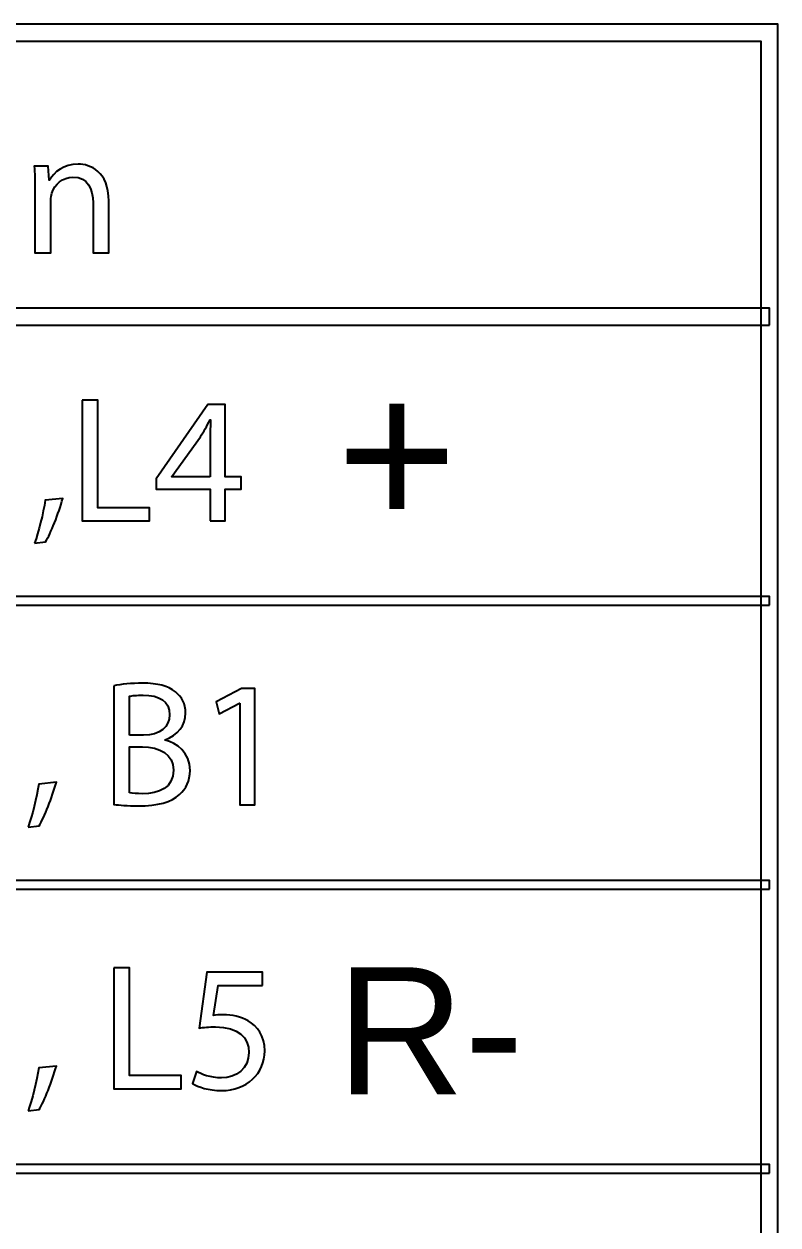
# Model space of a CAD drawing. Extents: x -2724 to 1562, y -166 to 302.
# Drawn here: x 1378.7 to 1400.07, y 11.72 to 45.75 of the extents above; entities that cross this region are included whole.
import ezdxf

# ---------------------------------------------------------------- set-up
doc = ezdxf.new("R2010")
doc.units = 0
doc.header["$LTSCALE"] = 0.25
doc.layers.add('DIM', color=6, linetype='CONTINUOUS')
doc.styles.add('S1', font='txt.shx', dxfattribs={"bigfont": 'bigfont.shx'})

msp = doc.modelspace()

# ---------------------------------------------------------------- linework, layer by layer
at = {"layer": 'DIM', "color": 3}
for points, knots in [([(1400.073, -27.496), (1400.073, -27.496), (1323.468, -27.496), (1323.468, -27.496), (1323.468, -27.496), (1323.468, -27.496), (1323.468, 45.749), (1323.468, 45.749), (1323.468, 45.749), (1323.468, 45.749), (1400.073, 45.749), (1400.073, 45.749), (1400.073, 45.749), (1400.073, 45.749), (1400.073, -27.496), (1400.073, -27.496)], [0, 0, 0, 0, 0.25, 0.25, 0.25, 0.25, 0.5, 0.5, 0.5, 0.5, 0.75, 0.75, 0.75, 0.75, 1, 1, 1, 1]), ([(1323.954, -27.01), (1323.954, -27.01), (1399.587, -27.01), (1399.587, -27.01), (1399.587, -27.01), (1399.587, -27.01), (1399.587, 45.263), (1399.587, 45.263), (1399.587, 45.263), (1399.587, 45.263), (1323.954, 45.263), (1323.954, 45.263), (1323.954, 45.263), (1323.954, 45.263), (1323.954, -27.01), (1323.954, -27.01)], [0, 0, 0, 0, 0.25, 0.25, 0.25, 0.25, 0.5, 0.5, 0.5, 0.5, 0.75, 0.75, 0.75, 0.75, 1, 1, 1, 1]), ([(1379.013, 41.057), (1379.013, 41.316), (1379.008, 41.519), (1378.992, 41.722), (1378.992, 41.722), (1378.992, 41.722), (1379.389, 41.722), (1379.389, 41.722), (1379.389, 41.722), (1379.389, 41.722), (1379.414, 41.321), (1379.414, 41.321), (1379.414, 41.321), (1379.414, 41.321), (1379.424, 41.321), (1379.424, 41.321), (1379.424, 41.321), (1379.546, 41.55), (1379.831, 41.778), (1380.237, 41.778), (1380.237, 41.778), (1380.577, 41.778), (1381.105, 41.575), (1381.105, 40.732), (1381.105, 40.732), (1381.105, 40.732), (1381.105, 39.265), (1381.105, 39.265), (1381.105, 39.265), (1381.105, 39.265), (1380.658, 39.265), (1380.658, 39.265), (1380.658, 39.265), (1380.658, 39.265), (1380.658, 40.681), (1380.658, 40.681), (1380.658, 40.681), (1380.658, 41.078), (1380.511, 41.412), (1380.089, 41.412), (1380.089, 41.412), (1379.8, 41.412), (1379.571, 41.204), (1379.49, 40.956), (1379.49, 40.956), (1379.47, 40.9), (1379.46, 40.818), (1379.46, 40.747), (1379.46, 40.747), (1379.46, 40.747), (1379.46, 39.265), (1379.46, 39.265), (1379.46, 39.265), (1379.46, 39.265), (1379.013, 39.265), (1379.013, 39.265), (1379.013, 39.265), (1379.013, 39.265), (1379.013, 41.057), (1379.013, 41.057)], [0, 0, 0, 0, 0.066667, 0.066667, 0.066667, 0.066667, 0.133333, 0.133333, 0.133333, 0.133333, 0.2, 0.2, 0.2, 0.2, 0.266667, 0.266667, 0.266667, 0.266667, 0.333333, 0.333333, 0.333333, 0.333333, 0.4, 0.4, 0.4, 0.4, 0.466667, 0.466667, 0.466667, 0.466667, 0.533333, 0.533333, 0.533333, 0.533333, 0.6, 0.6, 0.6, 0.6, 0.666667, 0.666667, 0.666667, 0.666667, 0.733333, 0.733333, 0.733333, 0.733333, 0.8, 0.8, 0.8, 0.8, 0.866667, 0.866667, 0.866667, 0.866667, 0.933333, 0.933333, 0.933333, 0.933333, 1, 1, 1, 1]), ([(1399.83, 37.213), (1399.83, 37.213), (1323.711, 37.213), (1323.711, 37.213), (1323.711, 37.213), (1323.711, 37.213), (1323.711, 37.699), (1323.711, 37.699), (1323.711, 37.699), (1323.711, 37.699), (1399.83, 37.699), (1399.83, 37.699), (1399.83, 37.699), (1399.83, 37.699), (1399.83, 37.213), (1399.83, 37.213)], [0, 0, 0, 0, 0.25, 0.25, 0.25, 0.25, 0.5, 0.5, 0.5, 0.5, 0.75, 0.75, 0.75, 0.75, 1, 1, 1, 1]), ([(1380.351, 35.088), (1380.351, 35.088), (1380.799, 35.088), (1380.799, 35.088), (1380.799, 35.088), (1380.799, 35.088), (1380.799, 32.037), (1380.799, 32.037), (1380.799, 32.037), (1380.799, 32.037), (1382.261, 32.037), (1382.261, 32.037), (1382.261, 32.037), (1382.261, 32.037), (1382.261, 31.666), (1382.261, 31.666), (1382.261, 31.666), (1382.261, 31.666), (1380.351, 31.666), (1380.351, 31.666), (1380.351, 31.666), (1380.351, 31.666), (1380.351, 35.088), (1380.351, 35.088)], [0, 0, 0, 0, 0.166667, 0.166667, 0.166667, 0.166667, 0.333333, 0.333333, 0.333333, 0.333333, 0.5, 0.5, 0.5, 0.5, 0.666667, 0.666667, 0.666667, 0.666667, 0.833333, 0.833333, 0.833333, 0.833333, 1, 1, 1, 1]), ([(1383.978, 31.666), (1383.978, 31.666), (1383.978, 32.57), (1383.978, 32.57), (1383.978, 32.57), (1383.978, 32.57), (1382.445, 32.57), (1382.445, 32.57), (1382.445, 32.57), (1382.445, 32.57), (1382.445, 32.859), (1382.445, 32.859), (1382.445, 32.859), (1382.445, 32.859), (1383.917, 34.967), (1383.917, 34.967), (1383.917, 34.967), (1383.917, 34.967), (1384.4, 34.967), (1384.4, 34.967), (1384.4, 34.967), (1384.4, 34.967), (1384.4, 32.915), (1384.4, 32.915), (1384.4, 32.915), (1384.4, 32.915), (1384.861, 32.915), (1384.861, 32.915), (1384.861, 32.915), (1384.861, 32.915), (1384.861, 32.57), (1384.861, 32.57), (1384.861, 32.57), (1384.861, 32.57), (1384.4, 32.57), (1384.4, 32.57), (1384.4, 32.57), (1384.4, 32.57), (1384.4, 31.666), (1384.4, 31.666), (1384.4, 31.666), (1384.4, 31.666), (1383.978, 31.666), (1383.978, 31.666)], [0, 0, 0, 0, 0.090909, 0.090909, 0.090909, 0.090909, 0.181818, 0.181818, 0.181818, 0.181818, 0.272727, 0.272727, 0.272727, 0.272727, 0.363636, 0.363636, 0.363636, 0.363636, 0.454545, 0.454545, 0.454545, 0.454545, 0.545455, 0.545455, 0.545455, 0.545455, 0.636364, 0.636364, 0.636364, 0.636364, 0.727273, 0.727273, 0.727273, 0.727273, 0.818182, 0.818182, 0.818182, 0.818182, 0.909091, 0.909091, 0.909091, 0.909091, 1, 1, 1, 1]), ([(1383.978, 32.915), (1383.978, 32.915), (1383.978, 34.017), (1383.978, 34.017), (1383.978, 34.017), (1383.978, 34.19), (1383.983, 34.362), (1383.993, 34.535), (1383.993, 34.535), (1383.993, 34.535), (1383.978, 34.535), (1383.978, 34.535), (1383.978, 34.535), (1383.877, 34.342), (1383.795, 34.199), (1383.704, 34.047), (1383.704, 34.047), (1383.704, 34.047), (1382.896, 32.925), (1382.896, 32.925), (1382.896, 32.925), (1382.896, 32.925), (1382.896, 32.915), (1382.896, 32.915), (1382.896, 32.915), (1382.896, 32.915), (1383.978, 32.915), (1383.978, 32.915)], [0, 0, 0, 0, 0.142857, 0.142857, 0.142857, 0.142857, 0.285714, 0.285714, 0.285714, 0.285714, 0.428571, 0.428571, 0.428571, 0.428571, 0.571429, 0.571429, 0.571429, 0.571429, 0.714286, 0.714286, 0.714286, 0.714286, 0.857143, 0.857143, 0.857143, 0.857143, 1, 1, 1, 1]), ([(1379, 31.037), (1379.113, 31.341), (1379.249, 31.884), (1379.305, 32.255), (1379.305, 32.255), (1379.305, 32.255), (1379.803, 32.306), (1379.803, 32.306), (1379.803, 32.306), (1379.681, 31.874), (1379.458, 31.31), (1379.315, 31.072), (1379.315, 31.072), (1379.315, 31.072), (1379, 31.037), (1379, 31.037)], [0, 0, 0, 0, 0.25, 0.25, 0.25, 0.25, 0.5, 0.5, 0.5, 0.5, 0.75, 0.75, 0.75, 0.75, 1, 1, 1, 1]), ([(1399.83, 29.284), (1399.83, 29.284), (1323.711, 29.284), (1323.711, 29.284), (1323.711, 29.284), (1323.711, 29.284), (1323.711, 29.527), (1323.711, 29.527), (1323.711, 29.527), (1323.711, 29.527), (1399.83, 29.527), (1399.83, 29.527), (1399.83, 29.527), (1399.83, 29.527), (1399.83, 29.284), (1399.83, 29.284)], [0, 0, 0, 0, 0.25, 0.25, 0.25, 0.25, 0.5, 0.5, 0.5, 0.5, 0.75, 0.75, 0.75, 0.75, 1, 1, 1, 1]), ([(1381.251, 26.994), (1381.444, 27.04), (1381.754, 27.07), (1382.058, 27.07), (1382.058, 27.07), (1382.5, 27.07), (1382.784, 26.994), (1382.992, 26.822), (1382.992, 26.822), (1383.17, 26.689), (1383.282, 26.487), (1383.282, 26.217), (1383.282, 26.217), (1383.282, 25.882), (1383.058, 25.593), (1382.703, 25.466), (1382.703, 25.466), (1382.703, 25.466), (1382.703, 25.451), (1382.703, 25.451), (1382.703, 25.451), (1383.028, 25.375), (1383.409, 25.105), (1383.409, 24.598), (1383.409, 24.598), (1383.409, 24.303), (1383.291, 24.08), (1383.114, 23.912), (1383.114, 23.912), (1382.881, 23.694), (1382.495, 23.593), (1381.936, 23.593), (1381.936, 23.593), (1381.631, 23.593), (1381.398, 23.613), (1381.251, 23.633), (1381.251, 23.633), (1381.251, 23.633), (1381.251, 26.994), (1381.251, 26.994)], [0, 0, 0, 0, 0.1, 0.1, 0.1, 0.1, 0.2, 0.2, 0.2, 0.2, 0.3, 0.3, 0.3, 0.3, 0.4, 0.4, 0.4, 0.4, 0.5, 0.5, 0.5, 0.5, 0.6, 0.6, 0.6, 0.6, 0.7, 0.7, 0.7, 0.7, 0.8, 0.8, 0.8, 0.8, 0.9, 0.9, 0.9, 0.9, 1, 1, 1, 1]), ([(1384.816, 26.507), (1384.816, 26.507), (1384.807, 26.507), (1384.807, 26.507), (1384.807, 26.507), (1384.807, 26.507), (1384.232, 26.197), (1384.232, 26.197), (1384.232, 26.197), (1384.232, 26.197), (1384.146, 26.537), (1384.146, 26.537), (1384.146, 26.537), (1384.146, 26.537), (1384.867, 26.923), (1384.867, 26.923), (1384.867, 26.923), (1384.867, 26.923), (1385.248, 26.923), (1385.248, 26.923), (1385.248, 26.923), (1385.248, 26.923), (1385.248, 23.623), (1385.248, 23.623), (1385.248, 23.623), (1385.248, 23.623), (1384.816, 23.623), (1384.816, 23.623), (1384.816, 23.623), (1384.816, 23.623), (1384.816, 26.507), (1384.816, 26.507)], [0, 0, 0, 0, 0.125, 0.125, 0.125, 0.125, 0.25, 0.25, 0.25, 0.25, 0.375, 0.375, 0.375, 0.375, 0.5, 0.5, 0.5, 0.5, 0.625, 0.625, 0.625, 0.625, 0.75, 0.75, 0.75, 0.75, 0.875, 0.875, 0.875, 0.875, 1, 1, 1, 1]), ([(1381.693, 25.593), (1381.693, 25.593), (1382.093, 25.593), (1382.093, 25.593), (1382.093, 25.593), (1382.556, 25.593), (1382.83, 25.841), (1382.83, 26.172), (1382.83, 26.172), (1382.83, 26.567), (1382.53, 26.73), (1382.083, 26.73), (1382.083, 26.73), (1381.88, 26.73), (1381.764, 26.715), (1381.693, 26.7), (1381.693, 26.7), (1381.693, 26.7), (1381.693, 25.593), (1381.693, 25.593)], [0, 0, 0, 0, 0.2, 0.2, 0.2, 0.2, 0.4, 0.4, 0.4, 0.4, 0.6, 0.6, 0.6, 0.6, 0.8, 0.8, 0.8, 0.8, 1, 1, 1, 1]), ([(1381.693, 23.958), (1381.784, 23.943), (1381.906, 23.938), (1382.063, 23.938), (1382.063, 23.938), (1382.52, 23.938), (1382.941, 24.105), (1382.941, 24.603), (1382.941, 24.603), (1382.941, 25.065), (1382.54, 25.263), (1382.058, 25.263), (1382.058, 25.263), (1382.058, 25.263), (1381.693, 25.263), (1381.693, 25.263), (1381.693, 25.263), (1381.693, 25.263), (1381.693, 23.958), (1381.693, 23.958)], [0, 0, 0, 0, 0.2, 0.2, 0.2, 0.2, 0.4, 0.4, 0.4, 0.4, 0.6, 0.6, 0.6, 0.6, 0.8, 0.8, 0.8, 0.8, 1, 1, 1, 1]), ([(1378.817, 22.993), (1378.929, 23.298), (1379.066, 23.841), (1379.122, 24.212), (1379.122, 24.212), (1379.122, 24.212), (1379.62, 24.263), (1379.62, 24.263), (1379.62, 24.263), (1379.498, 23.831), (1379.274, 23.267), (1379.132, 23.029), (1379.132, 23.029), (1379.132, 23.029), (1378.817, 22.993), (1378.817, 22.993)], [0, 0, 0, 0, 0.25, 0.25, 0.25, 0.25, 0.5, 0.5, 0.5, 0.5, 0.75, 0.75, 0.75, 0.75, 1, 1, 1, 1]), ([(1399.83, 21.235), (1399.83, 21.235), (1323.711, 21.235), (1323.711, 21.235), (1323.711, 21.235), (1323.711, 21.235), (1323.711, 21.478), (1323.711, 21.478), (1323.711, 21.478), (1323.711, 21.478), (1399.83, 21.478), (1399.83, 21.478), (1399.83, 21.478), (1399.83, 21.478), (1399.83, 21.235), (1399.83, 21.235)], [0, 0, 0, 0, 0.25, 0.25, 0.25, 0.25, 0.5, 0.5, 0.5, 0.5, 0.75, 0.75, 0.75, 0.75, 1, 1, 1, 1]), ([(1381.246, 19.001), (1381.246, 19.001), (1381.693, 19.001), (1381.693, 19.001), (1381.693, 19.001), (1381.693, 19.001), (1381.693, 15.95), (1381.693, 15.95), (1381.693, 15.95), (1381.693, 15.95), (1383.155, 15.95), (1383.155, 15.95), (1383.155, 15.95), (1383.155, 15.95), (1383.155, 15.579), (1383.155, 15.579), (1383.155, 15.579), (1383.155, 15.579), (1381.246, 15.579), (1381.246, 15.579), (1381.246, 15.579), (1381.246, 15.579), (1381.246, 19.001), (1381.246, 19.001)], [0, 0, 0, 0, 0.166667, 0.166667, 0.166667, 0.166667, 0.333333, 0.333333, 0.333333, 0.333333, 0.5, 0.5, 0.5, 0.5, 0.666667, 0.666667, 0.666667, 0.666667, 0.833333, 0.833333, 0.833333, 0.833333, 1, 1, 1, 1]), ([(1385.461, 18.504), (1385.461, 18.504), (1384.201, 18.504), (1384.201, 18.504), (1384.201, 18.504), (1384.201, 18.504), (1384.075, 17.656), (1384.075, 17.656), (1384.075, 17.656), (1384.151, 17.666), (1384.222, 17.676), (1384.344, 17.676), (1384.344, 17.676), (1384.603, 17.676), (1384.852, 17.621), (1385.054, 17.499), (1385.054, 17.499), (1385.314, 17.356), (1385.526, 17.067), (1385.526, 16.651), (1385.526, 16.651), (1385.526, 16.006), (1385.014, 15.524), (1384.298, 15.524), (1384.298, 15.524), (1383.937, 15.524), (1383.638, 15.625), (1383.476, 15.726), (1383.476, 15.726), (1383.476, 15.726), (1383.587, 16.067), (1383.587, 16.067), (1383.587, 16.067), (1383.724, 15.986), (1383.993, 15.884), (1384.298, 15.884), (1384.298, 15.884), (1384.714, 15.884), (1385.08, 16.158), (1385.075, 16.605), (1385.075, 16.605), (1385.075, 17.027), (1384.785, 17.331), (1384.13, 17.331), (1384.13, 17.331), (1383.937, 17.331), (1383.79, 17.316), (1383.668, 17.296), (1383.668, 17.296), (1383.668, 17.296), (1383.882, 18.88), (1383.882, 18.88), (1383.882, 18.88), (1383.882, 18.88), (1385.461, 18.88), (1385.461, 18.88), (1385.461, 18.88), (1385.461, 18.88), (1385.461, 18.504), (1385.461, 18.504)], [0, 0, 0, 0, 0.066667, 0.066667, 0.066667, 0.066667, 0.133333, 0.133333, 0.133333, 0.133333, 0.2, 0.2, 0.2, 0.2, 0.266667, 0.266667, 0.266667, 0.266667, 0.333333, 0.333333, 0.333333, 0.333333, 0.4, 0.4, 0.4, 0.4, 0.466667, 0.466667, 0.466667, 0.466667, 0.533333, 0.533333, 0.533333, 0.533333, 0.6, 0.6, 0.6, 0.6, 0.666667, 0.666667, 0.666667, 0.666667, 0.733333, 0.733333, 0.733333, 0.733333, 0.8, 0.8, 0.8, 0.8, 0.866667, 0.866667, 0.866667, 0.866667, 0.933333, 0.933333, 0.933333, 0.933333, 1, 1, 1, 1]), ([(1378.817, 14.95), (1378.929, 15.255), (1379.066, 15.798), (1379.122, 16.168), (1379.122, 16.168), (1379.122, 16.168), (1379.62, 16.219), (1379.62, 16.219), (1379.62, 16.219), (1379.498, 15.788), (1379.274, 15.224), (1379.132, 14.985), (1379.132, 14.985), (1379.132, 14.985), (1378.817, 14.95), (1378.817, 14.95)], [0, 0, 0, 0, 0.25, 0.25, 0.25, 0.25, 0.5, 0.5, 0.5, 0.5, 0.75, 0.75, 0.75, 0.75, 1, 1, 1, 1]), ([(1399.83, 13.185), (1399.83, 13.185), (1323.711, 13.185), (1323.711, 13.185), (1323.711, 13.185), (1323.711, 13.185), (1323.711, 13.428), (1323.711, 13.428), (1323.711, 13.428), (1323.711, 13.428), (1399.83, 13.428), (1399.83, 13.428), (1399.83, 13.428), (1399.83, 13.428), (1399.83, 13.185), (1399.83, 13.185)], [0, 0, 0, 0, 0.25, 0.25, 0.25, 0.25, 0.5, 0.5, 0.5, 0.5, 0.75, 0.75, 0.75, 0.75, 1, 1, 1, 1])]:
    msp.add_open_spline(points, degree=3, knots=knots, dxfattribs=at)

# ---------------------------------------------------------------- texts
at = {"layer": 'DIM', "color": 3, "width": 288.87201, "attachment_point": 1, "style": 'S1'}
for s, insert, char_height in [('{\\fArial|b0|i0|c0|p32;+}', (1387.559, 35.668), 4.2), ('{\\fArial|b0|i0|c0|p32;R-}', (1387.559, 19.017), 3.6)]:
    msp.add_mtext(s, dxfattribs=dict(at, insert=insert, char_height=char_height))

doc.saveas('drawing.dxf')
